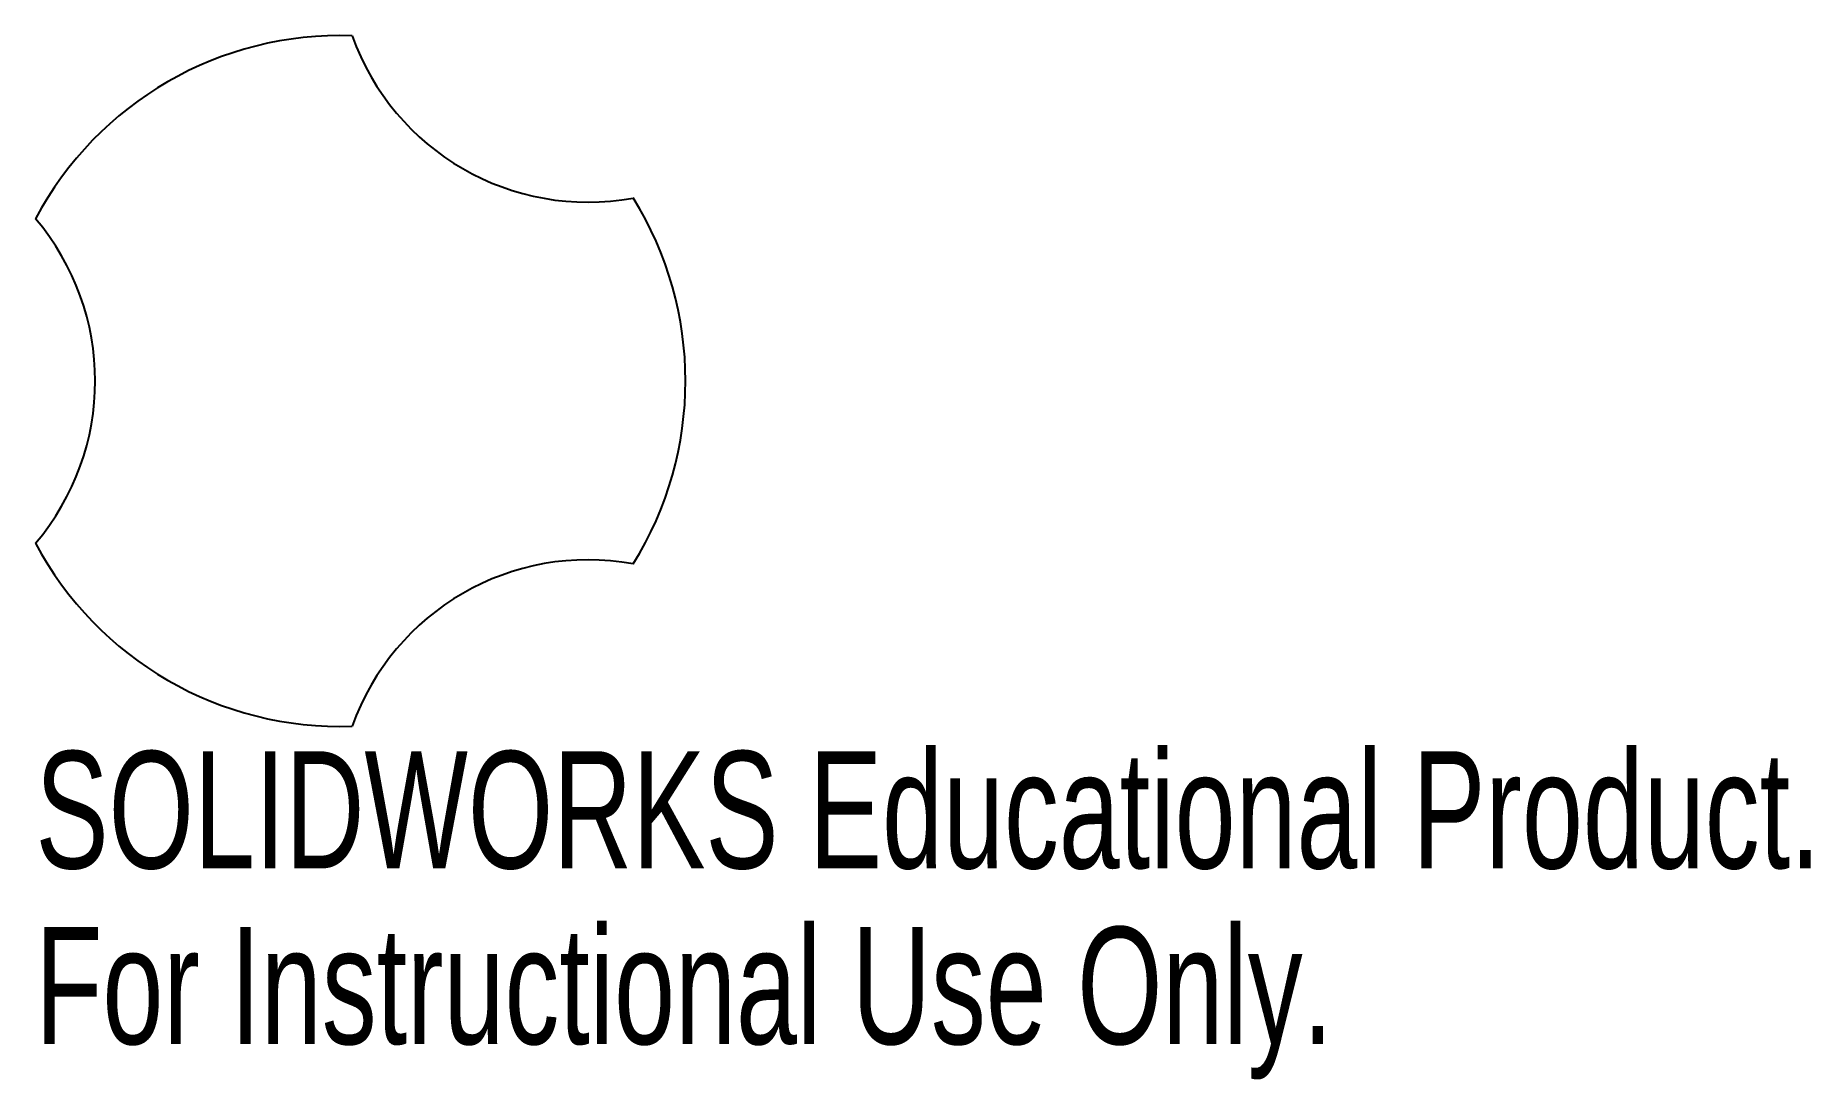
# Model space of a CAD drawing. Header units: millimetres. Extents: x -1.26 to 6.07, y -2.88 to 1.43.
import ezdxf

# ---------------------------------------------------------------- set-up
doc = ezdxf.new("R2010")
doc.units = ezdxf.units.MM
doc.styles.add('SLDTEXTSTYLE0', font='TXT', dxfattribs={"width": 0.7})

msp = doc.modelspace()

# ---------------------------------------------------------------- linework, layer by layer
at = {"color": 7, "linetype": 'Continuous', "lineweight": 25}
for centre, radius, start, end in [((0, 0), 1.425, 88.01497, 151.98503), ((1.0217, 1.7696), 1.0319, 199.56036, 280.43964), ((0, 0), 1.425, 328.01497, 31.98503), ((-2.0434, 0), 1.0319, 319.56036, 40.43964), ((0, 0), 1.425, 208.01497, 271.98503), ((1.0217, -1.7696), 1.0319, 79.56036, 160.43964)]:
    msp.add_arc(centre, radius, start, end, dxfattribs=at)

# ---------------------------------------------------------------- texts
at = {"color": 7, "linetype": 'Continuous', "char_height": 0.483362, "attachment_point": 1, "style": 'SLDTEXTSTYLE0'}
for s, insert in [('SOLIDWORKS Educational Product.', (-1.258, -1.527)), ('For Instructional Use Only.', (-1.258, -2.252))]:
    msp.add_mtext(s, dxfattribs=dict(at, insert=insert))

doc.saveas('drawing.dxf')
